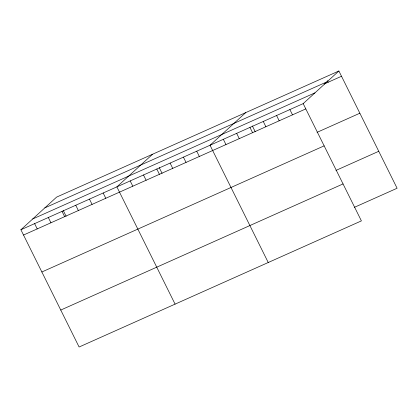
<?xml version="1.0" encoding="UTF-8"?>
<svg xmlns="http://www.w3.org/2000/svg" width="418" height="418" viewBox="0 0 418 418"><rect width="100%" height="100%" fill="white"/><g stroke="black" fill="none" stroke-linecap="round" stroke-linejoin="round"><path stroke-width="0.63" d="M338.893 70.987L303.186 103.627L361.398 220.887L79.106 347.013L20.9 229.754L56.602 197.113L338.893 70.987L397.1 188.246L354.281 207.375M152.58 154.232L116.878 186.872L175.085 304.126M245.737 112.609L210.035 145.25L268.241 262.509M44.82 207.887L327.111 81.761M324.154 84.023L341.511 76.264M32.682 218.985L314.968 92.853M20.9 229.754L303.186 103.627M23.523 235.031L305.809 108.905M317.043 132.349L359.856 113.221M41.863 271.987L324.154 145.856M335.941 170.424L378.755 151.295M60.762 310.057L343.053 183.93M327.419 80.627L328.203 82.21M289.878 109.573L292.501 114.851M276.57 115.52L279.193 120.797M263.262 121.466L265.885 126.743M252.373 125.975L255.236 131.748M249.954 127.412L252.576 132.689M236.651 133.358L239.268 138.635M223.343 139.304L225.96 144.581M196.726 151.196L199.344 156.473M183.418 157.142L186.036 162.419M170.11 163.088L172.728 168.365M159.216 167.597L162.079 173.371M156.802 169.034L159.42 174.311M143.494 174.98L146.112 180.257M130.186 180.926L132.804 186.203M103.168 192.996L105.785 198.273M89.457 199.125L92.075 204.402M75.747 205.248L78.365 210.526M63.238 210.479L66.107 216.252M62.031 211.377L64.654 216.655M48.321 217.501L50.944 222.778M34.61 223.63L37.233 228.907"/></g></svg>
